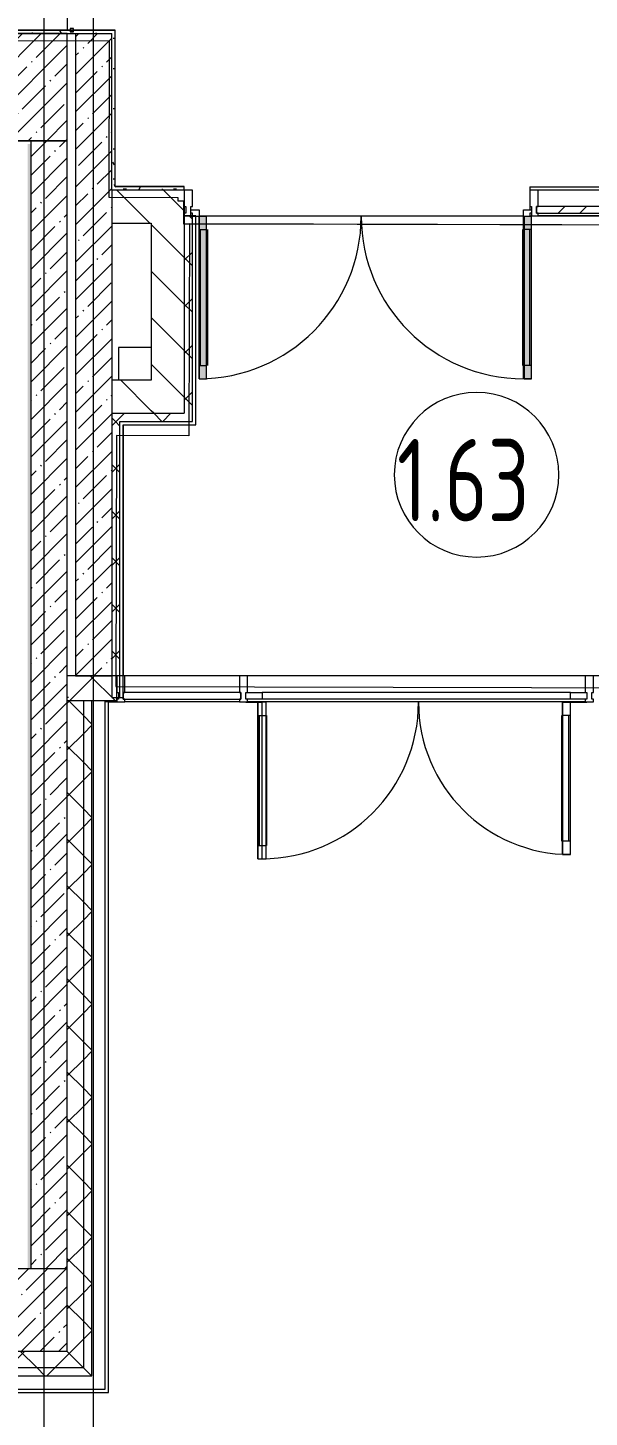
# Model space of a CAD drawing. Header units: millimetres. Extents: x -1113 to 415037, y -3642 to 354837.
# Drawn here: x 84525 to 87935, y 3013 to 11449 of the extents above; entities that cross this region are included whole.
import ezdxf

# ---------------------------------------------------------------- set-up
doc = ezdxf.new("R2010")
doc.units = ezdxf.units.MM
for name, color, linetype, lineweight in [('A-AREA-BNDY', 7, 'Continuous', 5), ('A-AREA-IDEN', 7, 'Continuous', 9), ('A-DETL-GENF', 7, 'Continuous', 9), ('A-FLOR', 7, 'Continuous', 9), ('A-GLAZ-CURT', 7, 'Continuous', 9), ('A-GLAZ-CURT-1', 7, 'Continuous', 5), ('A-GLAZ-CURT-2', 7, 'Continuous', 20), ('A-GLAZ-CWMG', 7, 'Continuous', 9), ('A-GLAZ-CWMG-1', 7, 'Continuous', 20), ('A-WALL', 7, 'Continuous', 5), ('I-WALL', 7, 'Continuous', 5), ('S-COLS', 7, 'Continuous', 9), ('S-COLS-1', 7, 'Continuous', 5), ('Оси', 7, 'Continuous', 9)]:
    doc.layers.add(name, color=color, linetype=linetype, lineweight=lineweight)
for name, color, linetype, lineweight, true_color in [('A-DOOR-1', 7, 'Continuous', 5, 0xc0c0c0), ('A-WALL-1', 9, 'Continuous', 5, 0x808080), ('A-WALL-FNSH-1', 9, 'Continuous', 5, 0x808080)]:
    doc.layers.add(name, color=color, linetype=linetype, lineweight=lineweight, true_color=true_color)
doc.layers.add('A-FLOR-PATT-1', color=7, linetype='Continuous', lineweight=9, true_color=0xeef6ff, transparency=0.5)
doc.styles.add('СПДС', font='ГОСТ тип А.ttf', dxfattribs={"width": 0.9})
pattern_1 = [(45, (64.7, -136.06), (-141.42136, 141.42136), []), (135, (64.7, -136.06), (-141.42136, -141.42136), [])]
pattern_2 = [(45, (64.7, -136.06), (-114.04925, 114.04925), []), (45, (178.75, -136.06), (-114.04925, 114.04925), [201.612, -40.322, 6.706, -33.617])]
pattern_3 = [(135, (64.7, -136.06), (-141.42136, -141.42136), [])]
pattern_4 = [(0, (64.7, -136.06), (243.84, 60.96), [20.117, -162.763, 20.117, -162.763, -975.36]), (0, (64.7, -136.06), (243.84, 60.96), [-365.76, 20.117, -345.643, 20.117, -162.763, -426.72]), (0, (64.7, -136.06), (243.84, 60.96), [-914.4, 20.117, -101.803, 20.117, -284.683]), (120, (156.14, -105.58), (-174.71291, 180.691634), [20.117, -162.763, 20.117, -162.763, -975.36]), (120, (156.14, -105.58), (-174.71291, 180.691634), [-365.76, 20.117, -345.643, 20.117, -162.763, -426.72]), (120, (156.14, -105.58), (-174.71291, 180.691634), [-914.4, 20.117, -101.803, 20.117, -284.683]), (240, (186.62, 16.34), (-69.12709, -241.651634), [20.117, -162.763, 20.117, -162.763, -975.36]), (240, (186.62, 16.34), (-69.12709, -241.651634), [-365.76, 20.117, -345.643, 20.117, -162.763, -426.72]), (240, (186.62, 16.34), (-69.12709, -241.651634), [-914.4, 20.117, -101.803, 20.117, -284.683])]

# ---------------------------------------------------------------- blocks, each defined once
blk = doc.blocks.new('Системная панель - Стекло - 40мм-24251897-Объем проектирования 1 этажа')
at = {"layer": 'A-GLAZ-CURT-2'}
for p, q in [((357.5, 40), (-357.5, 40)), ((-357.5, 40), (-357.5, 0)), ((-357.5, 0), (357.5, 0)), ((357.5, 0), (357.5, 40))]:
    blk.add_line(p, q, dxfattribs=at)
blk = doc.blocks.new('Прямоугольный импост - Импост структурный с накладкой - 160мм-24251894-Объем проектирования 1 этажа')
at = {"layer": 'A-GLAZ-CWMG'}
for p, q in [((85745, 7650), (85050, 7650)), ((85745, 7493), (85050, 7493))]:
    blk.add_line(p, q, dxfattribs=at)
blk = doc.blocks.new('Дверь_Витражная_остекление_ - ВВ-17 остекление-32475309-Объем проектирования 1 этажа')
at = {"layer": 'A-DETL-GENF'}
for p, q in [((-940, -20), (-985, -20)), ((-985, -1005), (-985, -20)), ((-940, -20), (-985, -20)), ((-985, -20), (-985, -1005)), ((-940, -1005), (-940, -20)), ((-940, -1005), (-940, -20)), ((990, -1005), (990, -20)), ((990, -20), (990, -1005)), ((1035, -1005), (1035, -20)), ((1035, -1005), (1035, -20)), ((-985, -100), (-940, -100)), ((-975, -925), (-975, -100)), ((-931, -925), (-931, -100)), ((981, -925), (981, -100)), ((1035, -100), (990, -100)), ((1025, -925), (1025, -100)), ((-985, -925), (-940, -925)), ((1035, -925), (990, -925)), ((-985, -1005), (-940, -1005)), ((-985, -1005), (-940, -1005)), ((1035, -1005), (990, -1005)), ((990, -1005), (1035, -1005))]:
    blk.add_line(p, q, dxfattribs=at)
at = {"layer": 'A-DOOR-1'}
for p, q in [((-1035, 20), (-985, 20)), ((-1035, -20), (-1035, 20)), ((-985, 20), (-985, -20)), ((985, 20), (1035, 20)), ((985, -20), (985, 20)), ((1035, 20), (1035, -20)), ((-985, -20), (-1035, -20)), ((-985, -1005), (-985, -20)), ((985, -1005), (985, -20)), ((1035, -20), (985, -20))]:
    blk.add_line(p, q, dxfattribs=at)
for centre, start, end in [((-985, -20), 270, 0), ((985, -20), 180, 270)]:
    blk.add_arc(centre, 985, start, end, dxfattribs=at)
blk = doc.blocks.new('Прямоугольный импост - Импост структурный с накладкой - 160мм-18691755-Объем проектирования 1 этажа')
at = {"layer": 'A-GLAZ-CWMG-1'}
for p, q in [((-25, 0), (-25, 17)), ((-25, 17), (25, 17)), ((25, 0), (15, 0)), ((15, 0), (15, -40)), ((25, 17), (25, 0)), ((-25, -140), (-25, -40)), ((15, -40), (25, -40)), ((25, -40), (25, -140)), ((25, -140), (-25, -140))]:
    blk.add_line(p, q, dxfattribs=at)
blk = doc.blocks.new('Дверь_Витражная_СКБ_2Ст - ВВ-17-31911620-Объем проектирования 1 этажа')
at = {"layer": 'A-DETL-GENF'}
for p, q in [((-1035, -20), (-1035, -17)), ((-1035, -17), (-1035, -20)), ((-937, -20), (-1035, -20)), ((-1035, -20), (-937, -20)), ((-913, -20), (-963, -20)), ((-963, -970), (-963, -20)), ((-913, -20), (-963, -20)), ((-963, -20), (-963, -970)), ((-937, -17), (-937, -20)), ((-937, -20), (-937, -17)), ((-913, -970), (-913, -20)), ((-913, -970), (-913, -20)), ((887, -20), (937, -20)), ((887, -944), (887, -20)), ((887, -20), (887, -944)), ((937, -20), (887, -20)), ((937, -17), (937, -20)), ((937, -17), (937, -20)), ((937, -944), (937, -20)), ((937, -944), (937, -20)), ((937, -20), (1035, -20)), ((937, -20), (1035, -20)), ((1035, -20), (1035, -17)), ((1035, -20), (1035, -17)), ((-963, -100), (-913, -100)), ((-953, -890), (-953, -100)), ((-909, -890), (-909, -100)), ((883, -864), (883, -100)), ((937, -100), (887, -100)), ((927, -864), (927, -100)), ((-963, -890), (-913, -890)), ((937, -864), (887, -864)), ((-963, -970), (-913, -970)), ((-963, -970), (-913, -970)), ((937, -944), (887, -944)), ((887, -944), (937, -944))]:
    blk.add_line(p, q, dxfattribs=at)
at = {"layer": 'A-DOOR-1'}
for p, q in [((-1035, 40), (-937, 40)), ((-1035, 0), (-1035, 40)), ((-937, 40), (-937, 0)), ((937, 40), (1035, 40)), ((937, 0), (937, 40)), ((1035, 40), (1035, 0)), ((-937, 0), (-1035, 0)), ((-937, -970), (-937, -20)), ((1035, 0), (937, 0)), ((937, -944), (937, -20))]:
    blk.add_line(p, q, dxfattribs=at)
for centre, radius, start, end in [((-937, -20), 950, 270, 0), ((937, -20), 924, 180, 270)]:
    blk.add_arc(centre, radius, start, end, dxfattribs=at)
blk = doc.blocks.new('Прямоугольный импост - Импост структурный с накладкой - 160мм-20587511-Объем проектирования 1 этажа')
at = {"layer": 'A-GLAZ-CWMG'}
for p, q in [((87845, 7650), (85795, 7650)), ((87757, 7550), (85883, 7550)), ((87757, 7510), (85883, 7510)), ((87845, 7493), (85795, 7493))]:
    blk.add_line(p, q, dxfattribs=at)
blk = doc.blocks.new('Прямоугольный импост - Импост структурный с накладкой - 160мм-V74-Объем проектирования 1 этажа')
at = {"layer": 'A-GLAZ-CWMG-1'}
for p, q in [((-25, 0), (-25, 17)), ((-25, 17), (25, 17)), ((-15, 0), (-25, 0)), ((-15, -40), (-15, 0)), ((25, 17), (25, 0)), ((-25, -140), (-25, -40)), ((-25, -40), (-15, -40)), ((25, -40), (25, -140)), ((25, -140), (-25, -140))]:
    blk.add_line(p, q, dxfattribs=at)
blk = doc.blocks.new('Системная панель - Стекло - 40мм-32474674-Объем проектирования 1 этажа')
at = {"layer": 'A-GLAZ-CURT-1'}
h = blk.add_hatch(dxfattribs=at)
h.set_pattern_fill('FP_93', color=256, style=0, pattern_type=2)
h.set_pattern_definition([(45, (-88635, -10260), (-565.6854, 565.6854), [400, -1200]), (45, (-89035, -10460), (-565.6854, 565.6854), [1200, -400]), (45, (-88235, -10660), (-565.6854, 565.6854), [400, -1200])])
h.paths.add_polyline_path([(661.5, 0), (885, 0), (885, 40), (-885, 40), (-885, 0), (-46.1, 0)])
at = {"layer": 'A-GLAZ-CURT-2'}
for p, q in [((885, 40), (-885, 40)), ((-885, 40), (-885, 0)), ((-885, 0), (885, 0)), ((885, 0), (885, 40))]:
    blk.add_line(p, q, dxfattribs=at)
blk = doc.blocks.new('Прямоугольный импост - Импост структурный с накладкой - 160мм Темный-32475581-Объем проектирования 1 этажа')
at = {"layer": 'A-GLAZ-CWMG'}
for p, q in [((89310, 10600), (87560, 10600)), ((89250, 10443), (87560, 10443))]:
    blk.add_line(p, q, dxfattribs=at)
blk = doc.blocks.new('Прямоугольный импост - Импост структурный с накладкой - 160мм Темный-V75-Объем проектирования 1 этажа')
at = {"layer": 'A-GLAZ-CWMG-1'}
for p, q in [((-25, 0), (-25, 17)), ((-25, 17), (25, 17)), ((-15, 0), (-25, 0)), ((-15, -40), (-15, 0)), ((25, 0), (15, 0)), ((15, 0), (15, -40)), ((25, 17), (25, 0)), ((-25, -140), (-25, -40)), ((-25, -40), (-15, -40)), ((15, -40), (25, -40)), ((25, -40), (25, -140)), ((25, -140), (-25, -140))]:
    blk.add_line(p, q, dxfattribs=at)
blk = doc.blocks.new('Прямоугольный импост - Импост структурный с накладкой - 160мм Темный-32348142-Объем проектирования 1 этажа')
at = {"layer": 'A-GLAZ-CWMG-1'}
for p, q in [((0, 17), (-50, 17)), ((-50, 17), (-50, 0)), ((-50, 0), (-40, 0)), ((-40, 0), (-40, -40)), ((-10, -40), (-10, 0)), ((-10, 0), (0, 0)), ((0, 0), (0, 17)), ((-40, -40), (-50, -40)), ((-50, -40), (-50, -140)), ((0, -40), (-10, -40)), ((0, -140), (0, -40)), ((-50, -140), (0, -140))]:
    blk.add_line(p, q, dxfattribs=at)
blk = doc.blocks.new('Прямоугольный импост - Импост структурный с накладкой - 160мм-22875598-Объем проектирования 1 этажа')
at = {"layer": 'A-GLAZ-CWMG-1'}
for p, q in [((0, 17), (-50, 17)), ((-50, 17), (-50, 0)), ((-50, 0), (-40, 0)), ((-40, 0), (-40, -40)), ((-10, -40), (-10, 0)), ((-10, 0), (0, 0)), ((0, 0), (0, 17)), ((-40, -40), (-50, -40)), ((-50, -40), (-50, -140)), ((0, -40), (-10, -40)), ((0, -140), (0, -40)), ((-50, -140), (0, -140))]:
    blk.add_line(p, q, dxfattribs=at)
blk = doc.blocks.new('BSC_Колонна _Прямоугольная - 500х500-V185-Объем проектирования 1 этажа')
at = {"layer": 'S-COLS-1'}
h = blk.add_hatch(dxfattribs=at)
h.set_pattern_fill('FP_174', color=256, style=0, pattern_type=2)
h.set_pattern_definition([(45, (-84450, -3800), (-114.04925, 114.04925), []), (45, (-84335.95, -3800), (-114.04925, 114.04925), [201.613, -40.323, 6.706, -33.617])])
h.paths.add_polyline_path([(-187.2, -250), (250, -250), (250, 250), (-250, 250), (-250, -250)])
for p, q in [((250, 250), (-250, 250)), ((-250, 250), (-250, -250)), ((250, -250), (250, 250)), ((-250, -250), (250, -250))]:
    blk.add_line(p, q, dxfattribs=at)
blk = doc.blocks.new('Марка_Помещения - Номер-25198446-Объем проектирования 1 этажа')
at = {"layer": 'A-AREA-IDEN'}
for start, end in [(360, 180), (180, 360)]:
    blk.add_arc((0, 0), 2.5, start, end, dxfattribs=at)

msp = doc.modelspace()

# ---------------------------------------------------------------- hatches: boundary and pattern name
at = {"layer": 'A-FLOR-PATT-1'}
h = msp.add_hatch(color=256, dxfattribs=at)
h.paths.add_polyline_path([(85609.7, 9318.9), (85609.7, 10303.9), (85564.7, 10302.6), (85564.7, 9318.9)])
h.paths.add_polyline_path([(87539.7, 9318.9), (87584.7, 9318.9), (87584.7, 10303.9), (87539.7, 10303.9), (87539.7, 9495)])
at = {"layer": 'A-WALL'}
h = msp.add_hatch(dxfattribs=at)
h.set_pattern_fill('FP_24', color=256, style=0, pattern_type=2)
h.set_pattern_definition(pattern_1)
h.paths.add_polyline_path([(89244.7, 7363.9), (89266.7, 7363.9), (89266.7, 7513.9), (89244.7, 7513.9), (89244.7, 7383.9)])
h.paths.add_polyline_path([(84914.7, 7363.9), (85064.7, 7363.9), (85064.7, 7383.9), (85034.7, 7383.9), (85034.7, 7513.9), (84772.7, 7513.9), (84772.7, 7363.9), (84864.7, 7363.9)])
h = msp.add_hatch(dxfattribs=at)
h.set_pattern_fill('FP_24', color=256, style=0, pattern_type=2)
h.set_pattern_definition(pattern_1)
h.paths.add_polyline_path([(84764.7, 3413.9), (84864.7, 3413.9), (84864.6, 7363.9), (84764.7, 7363.9), (84764.7, 3913.9)])
h = msp.add_hatch(dxfattribs=at)
h.set_pattern_fill('FP_24', color=256, style=0, pattern_type=2)
h.set_pattern_definition(pattern_1)
h.paths.add_polyline_path([(84864.7, 3313.9), (84914.7, 3313.9), (84914.7, 7363.9), (84864.7, 7363.9), (84864.7, 3413.9)])
h = msp.add_hatch(dxfattribs=at)
h.set_pattern_fill('FP_24', color=256, style=0, pattern_type=2)
h.set_pattern_definition(pattern_1)
h.paths.add_polyline_path([(84762.2, 3313.9), (84864.7, 3313.9), (84864.7, 3413.9), (84164.7, 3413.9), (84164.7, 3313.9), (84654.7, 3313.9)])
h.paths.add_polyline_path([(80414.7, 3313.9), (82064.7, 3313.9), (82064.7, 3413.9), (80145.2, 3413.9), (80145.2, 3313.9), (80201.4, 3313.9)])
h.paths.add_polyline_path([(79165.2, 3313.9), (79245.2, 3313.9), (79245.2, 3413.9), (78044.7, 3413.9), (78044.7, 3313.9), (79065.2, 3313.9)])
h.paths.add_polyline_path([(75944.7, 3313.9), (77144.7, 3313.9), (77144.7, 3413.9), (75922.7, 3413.9), (75922.7, 3313.9)])
h = msp.add_hatch(dxfattribs=at)
h.set_pattern_fill('FP_24', color=256, style=0, pattern_type=2)
h.set_pattern_definition(pattern_1)
h.paths.add_polyline_path([(84760.9, 3263.9), (84914.7, 3263.9), (84914.7, 3313.9), (84164.7, 3313.9), (84164.7, 3263.9), (84654.7, 3263.9)])
h.paths.add_polyline_path([(82064.7, 3263.9), (82064.7, 3313.9), (80145.2, 3313.9), (80145.2, 3263.9), (81794.7, 3263.9)])
h.paths.add_polyline_path([(79245.2, 3263.9), (79245.2, 3313.9), (78044.7, 3313.9), (78044.7, 3263.9), (79169.8, 3263.9)])
h.paths.add_polyline_path([(77144.7, 3263.9), (77144.7, 3313.9), (75922.7, 3313.9), (75922.7, 3263.9), (77106.8, 3263.9)])
at = {"layer": 'I-WALL'}
h = msp.add_hatch(dxfattribs=at)
h.set_pattern_fill('FP_191', color=256, style=0, pattern_type=2)
h.set_pattern_definition(pattern_4)
h.paths.add_polyline_path([(82778.7, 11413.9), (85034.7, 11413.9), (85034.7, 11433.9), (82778.7, 11433.9)])
h = msp.add_hatch(dxfattribs=at)
h.set_pattern_fill('FP_1', color=256, style=0, pattern_type=2)
h.set_pattern_definition(pattern_2)
h.paths.add_polyline_path([(84826.7, 7513.9), (85034.7, 7513.9), (85034.7, 11413.9), (84814.7, 11413.9), (84814.7, 7513.9), (84825.6, 7513.9)])
h = msp.add_hatch(dxfattribs=at)
h.set_pattern_fill('FP_191', color=256, style=0, pattern_type=2)
h.set_pattern_definition(pattern_4)
h.paths.add_polyline_path([(85034.7, 10463.9), (85054.7, 10463.9), (85054.7, 10483.9), (85037.9, 10467.1)])
h.paths.add_polyline_path([(85034.7, 10463.9), (85054.7, 10484.9), (85054.7, 11433.9), (85034.7, 11433.9), (85034.7, 10502.9)])
h = msp.add_hatch(dxfattribs=at)
h.set_pattern_fill('FP_191', color=256, style=0, pattern_type=2)
h.set_pattern_definition(pattern_4)
h.paths.add_polyline_path([(84524.7, 10743.9), (84544.7, 10743.9), (84544.7, 10763.9), (80834.7, 10763.9), (80835.7, 10743.9), (84327.5, 10743.9)])
h = msp.add_hatch(dxfattribs=at)
h.set_pattern_fill('FP_191', color=256, style=0, pattern_type=2)
h.set_pattern_definition(pattern_4)
h.paths.add_polyline_path([(84544.7, 3913.9), (84544.7, 10743.9), (84524.7, 10742.9), (84524.7, 3913.9)])
h = msp.add_hatch(dxfattribs=at)
h.set_pattern_fill('FP_1', color=256, style=0, pattern_type=2)
h.set_pattern_definition(pattern_2)
h.paths.add_polyline_path([(84764.7, 3913.9), (84764.7, 10763.9), (84544.7, 10763.9), (84544.7, 3913.9)])
h = msp.add_hatch(dxfattribs=at)
h.set_pattern_fill('FP_23', color=256, style=0, pattern_type=2)
h.set_pattern_definition(pattern_3)
h.paths.add_polyline_path([(85265.4, 10263.9), (85474.7, 10263.9), (85474.7, 10463.9), (85034.7, 10463.9), (85034.7, 10263.9), (85263, 10263.9)])
h = msp.add_hatch(dxfattribs=at)
h.set_pattern_fill('FP_191', color=256, style=0, pattern_type=2)
h.set_pattern_definition(pattern_4)
h.paths.add_polyline_path([(85404.3, 10463.9), (85474.7, 10463.9), (85474.7, 10483.9), (85055.7, 10483.9), (85055.2, 10463.9), (85397.3, 10463.9)])
h = msp.add_hatch(dxfattribs=at)
h.set_pattern_fill('FP_24', color=256, style=0, pattern_type=2)
h.set_pattern_definition(pattern_1)
h.paths.add_polyline_path([(85524.7, 9058.9), (85524.7, 10306.9), (85474.7, 10306.9), (85474.7, 9058.9)])
h = msp.add_hatch(dxfattribs=at)
h.set_pattern_fill('FP_23', color=256, style=0, pattern_type=2)
h.set_pattern_definition(pattern_3)
h.paths.add_polyline_path([(85474.7, 9108.9), (85474.7, 10263.9), (85274.7, 10263.9), (85274.7, 9108.9), (85371.3, 9108.9)])
h = msp.add_hatch(dxfattribs=at)
h.set_pattern_fill('FP_23', color=256, style=0, pattern_type=2)
h.set_pattern_definition(pattern_3)
h.paths.add_polyline_path([(85074.7, 9108.9), (85274.7, 9108.9), (85274.7, 9308.9), (85034.7, 9308.9), (85034.7, 9108.9), (85055.6, 9108.9)])
h = msp.add_hatch(dxfattribs=at)
h.set_pattern_fill('FP_24', color=256, style=0, pattern_type=2)
h.set_pattern_definition(pattern_1)
h.paths.add_polyline_path([(85472.6, 9058.9), (85474.7, 9058.9), (85474.7, 9108.9), (85034.7, 9108.9), (85034.7, 9058.9), (85468.8, 9058.9)])
h = msp.add_hatch(dxfattribs=at)
h.set_pattern_fill('FP_24', color=256, style=0, pattern_type=2)
h.set_pattern_definition(pattern_1)
h.paths.add_polyline_path([(85034.7, 7383.9), (85084.7, 7383.9), (85084.4, 9058.9), (85034.7, 9058.9), (85034.7, 7426.9)])
at = {"layer": 'S-COLS-1'}
h = msp.add_hatch(dxfattribs=at)
h.set_pattern_fill('FP_1', color=256, style=0, pattern_type=2)
h.set_pattern_definition(pattern_2)
h.paths.add_polyline_path([(84524.7, 10763.9), (84764.7, 10763.9), (84764.7, 11413.9), (84264.7, 11413.9), (84264.7, 10763.9), (84327.5, 10763.9)])

# ---------------------------------------------------------------- linework, layer by layer
at = {"layer": 'A-AREA-BNDY', "flags": 128}
for points in [[(82729.2, 13184.3), (82724.9, 11376.3), (85018.9, 11370.9), (85016.7, 10420.9), (85435.7, 10419.9), (85435.6, 10398.9), (85470.6, 10398.9), (85470.3, 10258.9), (85658.8, 10258.4), (89121.8, 10250.3), (89385.3, 10249.7), (89385.7, 10410.7), (97423.6, 10391.8), (97425.3, 11111.8), (98506.3, 11109.3), (98511.1, 13147.3)], [(85059.7, 7449.8), (89267.7, 7439.9), (89274.3, 10249.9), (85506.3, 10258.8), (85503.3, 8972.8), (85063.3, 8973.8)]]:
    msp.add_lwpolyline(points, close=True, dxfattribs=at)
at = {"layer": 'A-FLOR'}
for p, q in [((84764.7, 13243.9), (84764.7, 11433.9)), ((84781.7, 11433.9), (82778.7, 11433.9)), ((85054.7, 11433.9), (84801.7, 11433.9)), ((85054.7, 10484.9), (85054.7, 11433.9)), ((85474.7, 10483.9), (85055.7, 10483.9)), ((85474.7, 10463.9), (85474.7, 10483.9)), ((87574.7, 10483.9), (87574.7, 10343.9)), ((87574.7, 10483.9), (90099.7, 10483.9)), ((85474.7, 10323.9), (85474.7, 10363.9)), ((85544.7, 9038.9), (85544.7, 10303.9)), ((85564.7, 10306.9), (87534.7, 10306.9)), ((87584.7, 10306.9), (89314.7, 10306.9)), ((85274.7, 9508.9), (85074.7, 9508.9)), ((85074.7, 9508.9), (85074.7, 9308.9)), ((85104.7, 9038.9), (85544.7, 9038.9)), ((85104.7, 7513.9), (85104.7, 9037.9)), ((89313.7, 7513.9), (85104.7, 7513.9)), ((84772.7, 7383.9), (84764.7, 7383.9))]:
    msp.add_line(p, q, dxfattribs=at)
at = {"layer": 'A-WALL'}
for p, q in [((84764.7, 10763.9), (80914.7, 10763.9)), ((85054.7, 10483.9), (85054.7, 10484.9)), ((85054.7, 10483.9), (85054.7, 10483.9)), ((85054.7, 10483.9), (85055.7, 10483.9)), ((85524.7, 9058.9), (85524.7, 10306.9)), ((85084.7, 9058.9), (85524.7, 9058.9)), ((85084.7, 7383.9), (85084.7, 9058.9)), ((85104.7, 9037.9), (85104.7, 9038.9)), ((84764.7, 7363.9), (85064.7, 7363.9)), ((84864.7, 3313.9), (84864.7, 7363.9)), ((84914.7, 3263.9), (84914.7, 7363.9)), ((84994.7, 3183.9), (84994.7, 7363.9)), ((84994.7, 7360.9), (85064.7, 7360.9)), ((85014.7, 7355.9), (84994.7, 7355.9)), ((84164.7, 3313.9), (84864.7, 3313.9)), ((84164.7, 3263.9), (84914.7, 3263.9)), ((84164.7, 3183.9), (84994.7, 3183.9))]:
    msp.add_line(p, q, dxfattribs=at)
at = {"layer": 'A-WALL-1'}
for p, q in [((82778.7, 11413.9), (85034.7, 11413.9)), ((84814.7, 11413.9), (84814.7, 7513.9)), ((85034.7, 10463.9), (85034.7, 11413.9)), ((84544.7, 3913.9), (84544.7, 10763.9)), ((84764.7, 3913.9), (84764.7, 10763.9)), ((85474.7, 10463.9), (85034.7, 10463.9)), ((85034.7, 10463.9), (85034.7, 7383.9)), ((85474.7, 10463.9), (85474.7, 9108.9)), ((85524.7, 10306.9), (85474.7, 10306.9)), ((85034.7, 10263.9), (85274.7, 10263.9)), ((85274.7, 10263.9), (85274.7, 9308.9)), ((85274.7, 9308.9), (85034.7, 9308.9)), ((85034.7, 9108.9), (85474.7, 9108.9)), ((85064.7, 7513.9), (84772.7, 7513.9)), ((84814.7, 7513.9), (85034.7, 7513.9)), ((85064.7, 7363.9), (85064.7, 7513.9)), ((85034.7, 7383.9), (85084.7, 7383.9))]:
    msp.add_line(p, q, dxfattribs=at)
at = {"layer": 'A-WALL-FNSH-1'}
for p, q in [((85055.7, 11434.9), (82821.7, 11434.9)), ((84801.7, 11444.9), (84781.7, 11444.9)), ((84781.7, 11444.9), (84781.7, 11424.9)), ((84781.7, 11433.9), (84801.7, 11433.9)), ((84781.7, 11424.9), (84801.7, 11424.9)), ((84801.7, 11424.9), (84801.7, 11444.9)), ((85055.7, 10483.9), (85055.7, 11434.9)), ((85474.7, 10484.9), (85054.7, 10484.9)), ((85474.7, 10483.9), (85474.7, 10484.9)), ((85545.7, 10306.9), (85524.7, 10306.9)), ((85544.7, 10303.9), (85544.7, 10306.9)), ((85545.7, 9037.9), (85545.7, 10306.9)), ((85105.7, 9037.9), (85545.7, 9037.9)), ((85105.7, 7513.9), (85105.7, 9037.9)), ((84772.7, 7513.9), (84764.7, 7513.9)), ((85104.7, 7383.9), (85104.7, 7513.9)), ((85014.7, 7355.9), (85064.7, 7355.9)), ((85014.7, 3163.9), (85014.7, 7355.9)), ((85064.7, 7355.9), (85064.7, 7363.9)), ((85084.7, 7383.9), (85104.7, 7383.9)), ((84164.7, 3163.9), (85014.7, 3163.9))]:
    msp.add_line(p, q, dxfattribs=at)
at = {"layer": 'S-COLS-1'}
for p, q in [((84764.7, 11413.9), (84264.7, 11413.9)), ((84764.7, 10763.9), (84764.7, 11413.9)), ((84264.7, 10763.9), (84764.7, 10763.9))]:
    msp.add_line(p, q, dxfattribs=at)
at = {"layer": 'Оси'}
for points in [[(84624.7, -2042.3), (84624.7, 2957.7), (84624.7, 16779), (84624.7, 21779)], [(86088.5, -2042.3), (86088.5, -1322.8), (84924.7, -179.1), (84924.7, 4820.9), (84924.7, 16779), (84924.7, 21779)]]:
    msp.add_lwpolyline(points, dxfattribs=at)

# ---------------------------------------------------------------- block references
at = {"layer": 'A-AREA-IDEN', "xscale": 199.9999999999999, "yscale": 199.9999999999999, "zscale": 199.9999999999999}
msp.add_blockref('Марка_Помещения - Номер-25198446-Объем проектирования 1 этажа', (87250.7, 8735.6), dxfattribs=at)
at = {"layer": 'A-DOOR-1'}
for name, p in [('Дверь_Витражная_остекление_ - ВВ-17 остекление-32475309-Объем проектирования 1 этажа', (86549.7, 10323.9)), ('Дверь_Витражная_СКБ_2Ст - ВВ-17-31911620-Объем проектирования 1 этажа', (86884.7, 7373.9))]:
    msp.add_blockref(name, p, dxfattribs=at)
at = {"layer": 'A-GLAZ-CURT'}
for name, p in [('Системная панель - Стекло - 40мм-32474674-Объем проектирования 1 этажа', (88499.7, 10323.9)), ('Системная панель - Стекло - 40мм-24251897-Объем проектирования 1 этажа', (85462.2, 7373.9))]:
    msp.add_blockref(name, p, dxfattribs=at)
at = {"layer": 'A-GLAZ-CWMG', "rotation": 180}
for name, p in [('Прямоугольный импост - Импост структурный с накладкой - 160мм Темный-32348142-Объем проектирования 1 этажа', (85474.7, 10323.9)), ('Прямоугольный импост - Импост структурный с накладкой - 160мм-22875598-Объем проектирования 1 этажа', (85064.7, 7373.9))]:
    msp.add_blockref(name, p, dxfattribs=at)
at = {"layer": 'A-GLAZ-CWMG', "extrusion": (0, 0, -1), "rotation": 180}
for name, p in [('Прямоугольный импост - Импост структурный с накладкой - 160мм Темный-V75-Объем проектирования 1 этажа', (-87599.7, 10323.9)), ('Прямоугольный импост - Импост структурный с накладкой - 160мм-V74-Объем проектирования 1 этажа', (-85834.7, 7373.9)), ('Прямоугольный импост - Импост структурный с накладкой - 160мм-18691755-Объем проектирования 1 этажа', (-87934.7, 7373.9))]:
    msp.add_blockref(name, p, dxfattribs=at)
at = {"layer": 'A-GLAZ-CWMG'}
for name in ['Прямоугольный импост - Импост структурный с накладкой - 160мм Темный-32475581-Объем проектирования 1 этажа', 'Прямоугольный импост - Импост структурный с накладкой - 160мм-24251894-Объем проектирования 1 этажа', 'Прямоугольный импост - Импост структурный с накладкой - 160мм-20587511-Объем проектирования 1 этажа']:
    msp.add_blockref(name, (64.7, -136.1), dxfattribs=at)
at = {"layer": 'S-COLS'}
msp.add_blockref('BSC_Колонна _Прямоугольная - 500х500-V185-Объем проектирования 1 этажа', (84514.7, 3663.9), dxfattribs=at)

# ---------------------------------------------------------------- texts
at = {"layer": 'A-AREA-IDEN', "insert": (86767, 8952.7), "char_height": 500, "width": 1212.151, "attachment_point": 1, "style": 'СПДС'}
msp.add_mtext('1.63', dxfattribs=at)

doc.saveas('drawing.dxf')
